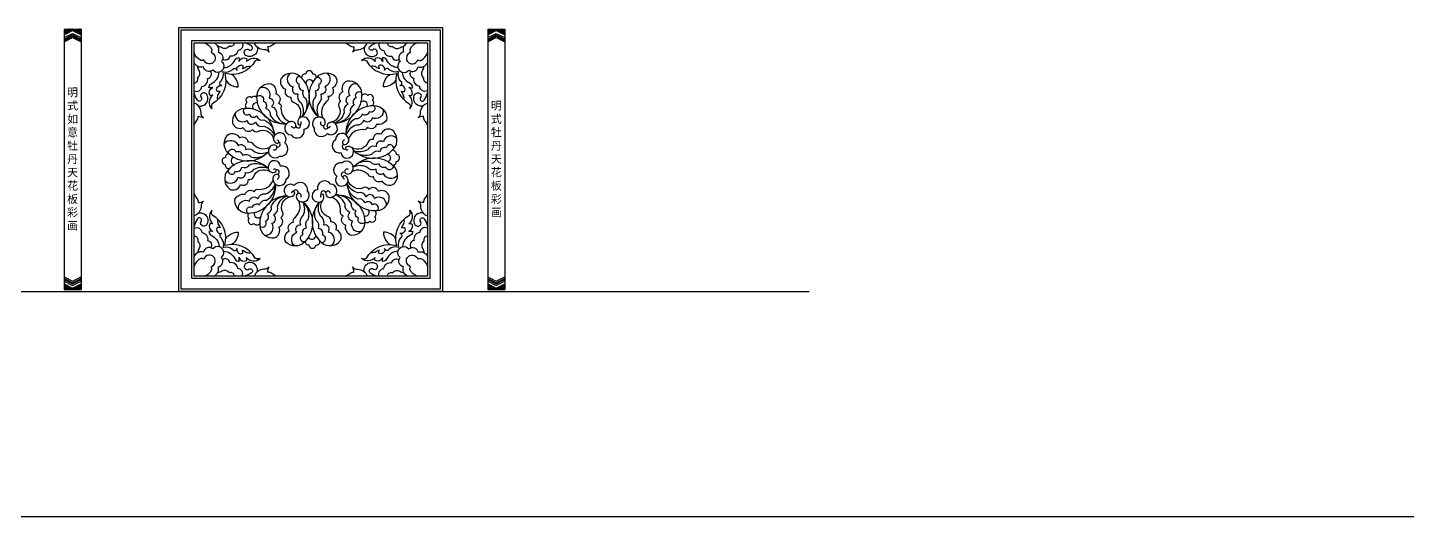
# Model space of a CAD drawing. Extents: x -66030 to 95157, y -13132 to 45879.
# Drawn here: x 401 to 6262, y 1430 to 3505 of the extents above; entities that cross this region are included whole.
import ezdxf

# ---------------------------------------------------------------- set-up
doc = ezdxf.new("R2010")
doc.units = 0
doc.header["$LTSCALE"] = 100
doc.header["$MEASUREMENT"] = 0
for name, color, linetype in [('3', 11, 'CONTINUOUS'), ('7', 105, 'CONTINUOUS'), ('BH', 21, 'CONTINUOUS'), ('TEXT', 105, 'CONTINUOUS')]:
    doc.layers.add(name, color=color, linetype=linetype)
doc.styles.add('HZ', font='simhei.ttf')

# ---------------------------------------------------------------- blocks, each defined once
blk = doc.blocks.new('A$C7474708E')
at = {"layer": '3'}
for p, q in [((0, 1106.4), (0, 0)), ((0, 1106.4), (0, 1082.4)), ((0, 1106.4), (72.5, 1106.4)), ((0, 1082.4), (36.3, 1100.6)), ((0, 1070), (36.3, 1088.1)), ((0, 1063.8), (36.3, 1081.9)), ((0, 1058.6), (36.3, 1076.8)), ((0, 1052.4), (36.3, 1070.6)), ((0, 1070), (0, 1063.8)), ((0, 1058.6), (0, 1052.4)), ((36.3, 1100.6), (72.5, 1082.4)), ((36.3, 1088.1), (72.5, 1070)), ((36.3, 1081.9), (72.5, 1063.8)), ((36.3, 1076.8), (72.5, 1058.6)), ((36.3, 1070.6), (72.5, 1052.4)), ((72.5, 1106.4), (72.5, 0)), ((72.5, 1106.4), (72.5, 1082.4)), ((72.5, 1070), (72.5, 1063.8)), ((72.5, 1058.6), (72.5, 1052.4)), ((0, 54), (36.3, 35.9)), ((0, 47.8), (36.3, 29.6)), ((0, 42.7), (36.3, 24.5)), ((0, 36.4), (36.3, 18.3)), ((0, 24), (36.3, 5.9)), ((0, 0), (72.5, 0)), ((36.3, 35.9), (72.5, 54)), ((36.3, 29.6), (72.5, 47.8)), ((36.3, 24.5), (72.5, 42.7)), ((36.3, 18.3), (72.5, 36.4)), ((36.3, 5.9), (72.5, 24)), ((72.5, 47.8), (72.5, 54)), ((72.5, 36.4), (72.5, 42.7)), ((72.5, 0), (72.5, 24))]:
    blk.add_line(p, q, dxfattribs=at)
at = {"layer": 'BH'}
for p, q in [((15.8, 1090.3), (0, 1106.2)), ((13.9, 1089.4), (0, 1103.3)), ((12.1, 1088.5), (0, 1100.5)), ((10.2, 1087.5), (0, 1097.7)), ((8.3, 1086.6), (0, 1094.9)), ((6.4, 1085.6), (0, 1092)), ((4.5, 1084.7), (0, 1089.2)), ((2.6, 1083.7), (0, 1086.4)), ((0.7, 1082.8), (0, 1083.5)), ((17.7, 1091.3), (2.6, 1106.4)), ((19.6, 1092.2), (5.4, 1106.4)), ((21.5, 1093.2), (8.2, 1106.4)), ((23.4, 1094.1), (11.1, 1106.4)), ((25.3, 1095.1), (13.9, 1106.4)), ((27.1, 1096), (16.7, 1106.4)), ((29, 1096.9), (19.5, 1106.4)), ((30.9, 1097.9), (22.4, 1106.4)), ((32.8, 1098.8), (25.2, 1106.4)), ((34.7, 1099.8), (28, 1106.4)), ((37.2, 1100.1), (30.9, 1106.4)), ((42.9, 1097.2), (33.7, 1106.4)), ((48.5, 1094.4), (36.5, 1106.4)), ((54.2, 1091.6), (39.3, 1106.4)), ((59.8, 1088.8), (42.2, 1106.4)), ((65.5, 1085.9), (45, 1106.4)), ((71.2, 1083.1), (47.8, 1106.4)), ((72.5, 1084.6), (50.7, 1106.4)), ((72.5, 1087.4), (53.5, 1106.4)), ((72.5, 1090.2), (56.3, 1106.4)), ((72.5, 1093.1), (59.1, 1106.4)), ((72.5, 1095.9), (62, 1106.4)), ((72.5, 1098.7), (64.8, 1106.4)), ((72.5, 1101.5), (67.6, 1106.4)), ((72.5, 1104.4), (70.5, 1106.4)), ((21.3, 0), (0, 21.3)), ((18.4, 0), (0, 18.4)), ((15.6, 0), (0, 15.6)), ((12.8, 0), (0, 12.8)), ((9.9, 0), (0, 9.9)), ((7.1, 0), (0, 7.1)), ((4.3, 0), (0, 4.3)), ((1.5, 0), (0, 1.5)), ((24.1, 0), (0.2, 23.9)), ((26.9, 0), (5.8, 21.1)), ((29.7, 0), (11.5, 18.3)), ((32.6, 0), (17.2, 15.4)), ((35.4, 0), (22.8, 12.6)), ((38.2, 0), (28.5, 9.8)), ((41.1, 0), (34.1, 6.9)), ((43.9, 0), (37.4, 6.5)), ((46.7, 0), (39.3, 7.4)), ((49.5, 0), (41.2, 8.3)), ((52.4, 0), (43.1, 9.3)), ((55.2, 0), (45, 10.2)), ((58, 0), (46.9, 11.2)), ((60.9, 0), (48.7, 12.1)), ((63.7, 0), (50.6, 13.1)), ((66.5, 0), (52.5, 14)), ((69.3, 0), (54.4, 14.9)), ((72.2, 0), (56.3, 15.9)), ((72.5, 2.5), (58.2, 16.8)), ((72.5, 5.3), (60.1, 17.8)), ((72.5, 8.2), (61.9, 18.7)), ((72.5, 11), (63.8, 19.7)), ((72.5, 13.8), (65.7, 20.6)), ((72.5, 16.6), (67.6, 21.6)), ((72.5, 19.5), (69.5, 22.5)), ((72.5, 22.3), (71.4, 23.4))]:
    blk.add_line(p, q, dxfattribs=at)

msp = doc.modelspace()

# ---------------------------------------------------------------- linework, layer by layer
at = {"layer": '3'}
msp.add_line((-20246, 2385.2), (3720.9, 2385.2), dxfattribs=at)
at = {"layer": '3', "color": 2}
msp.add_line((-66009.4, 1429.7), (95156.9, 1429.7), dxfattribs=at)
at = {"layer": '3'}
for points in [[(1054, 3495.2), (2154, 3495.2), (2154, 2395.2), (1054, 2395.2)], [(1099, 3450.2), (2109, 3450.2), (2109, 2440.2), (1099, 2440.2)]]:
    msp.add_lwpolyline(points, close=True, dxfattribs=at)
for points in [[(1150.2, 3440.2, -0.224891), (1183, 3412.8, -0.311933), (1180.4, 3400.7, -0.269177), (1197.8, 3378.5, -0.505851), (1170.7, 3351.4, -0.269177), (1148.5, 3368.8, -0.311933), (1136.4, 3366.2, -0.224891), (1109, 3399)], [(1192.4, 3440.2, -0.425532), (1210.3, 3400.8, -0.590205), (1224.3, 3361.7, -1.131429), (1187.5, 3324.9, -0.590205), (1148.4, 3338.9, -0.425532), (1109, 3356.9)], [(1278.7, 3440.2, -0.521956), (1258.4, 3425.9, -0.355509), (1226.1, 3419.8, 0.183039), (1209.3, 3425.1)], [(1312.8, 3440.2, -0.504607), (1294.4, 3407.6, -0.416926), (1259.6, 3383.8, -0.556585), (1229.2, 3370.6, -0.556585)], [(1377.3, 3421.6, -0.164738), (1372.7, 3397.7, -0.358602), (1331.8, 3384.9, -0.517281), (1324.5, 3408.7, -0.508417), (1342.5, 3410, 0.9364), (1351.9, 3426.2, 0.149798), (1320.9, 3440.2)], [(1457.4, 3440.2, 0.086279), (1438.3, 3428.8, -0.148813), (1420.7, 3423.5, 0.115853), (1427.5, 3400.8, 0.288587), (1404.2, 3411, -0.302013), (1364.4, 3440.2, -0.302013)], [(1750.6, 3440.2, -0.086279), (1769.7, 3428.8, 0.148813), (1787.3, 3423.5, -0.115853), (1780.6, 3400.8, -0.288587), (1803.8, 3411, 0.302013), (1843.6, 3440.2, 0.302013)], [(1830.7, 3421.6, 0.164738), (1835.3, 3397.7, 0.358602), (1876.2, 3384.9, 0.517281), (1883.6, 3408.7, 0.508417), (1865.5, 3410, -0.9364), (1856.1, 3426.2, -0.149798), (1887.1, 3440.2)], [(1895.2, 3440.2, 0.504607), (1913.7, 3407.6, 0.416926), (1948.4, 3383.8, 0.556585), (1978.8, 3370.6, 0.556585)], [(1929.4, 3440.2, 0.521956), (1949.6, 3425.9, 0.355509), (1981.9, 3419.8, -0.183039), (1998.8, 3425.1)], [(2015.7, 3440.2, 0.425532), (1997.7, 3400.8, 0.590205), (1983.7, 3361.7, 1.131429), (2020.5, 3324.9, 0.590205), (2059.6, 3338.9, 0.425532), (2099, 3356.9)], [(2057.8, 3440.2, 0.224891), (2025, 3412.8, 0.311933), (2027.6, 3400.7, 0.269177), (2010.2, 3378.5, 0.505851), (2037.3, 3351.4, 0.269177), (2059.5, 3368.8, 0.311933), (2071.6, 3366.2, 0.224891), (2099, 3399)], [(1233.4, 3335.1, 0.289246), (1282.4, 3368.6, -0.233249), (1298.8, 3378.2, -0.144422), (1297.9, 3361.8, -0.413516), (1330.9, 3374.3, -0.173547), (1330.4, 3361.7, -0.426287), (1388.4, 3365.6, 0.27599), (1368.2, 3364.1, -0.339707), (1238.8, 3310.4, -0.339707), (1185.2, 3181.1, 0.27599), (1183.6, 3160.8, -0.426287), (1187.6, 3218.8, -0.173547), (1174.9, 3218.3, -0.413516), (1187.4, 3251.3, -0.144422), (1171, 3250.4, -0.233249), (1180.6, 3266.9, 0.289246), (1214.2, 3315.9)], [(1209.2, 3199.6, -0.153353), (1209.7, 3218.2, 0.092551), (1218.5, 3235.3, -0.062468), (1206.1, 3233.4, -0.682058), (1226.3, 3258.8, -0.726536), (1221.6, 3276.8, 0.278439), (1230.9, 3318.3, 0.278439), (1272.4, 3327.6, -0.726536), (1290.4, 3322.9, -0.682058), (1315.8, 3343.1, -0.062468), (1314, 3330.7, 0.092551), (1331, 3339.5, -0.153353), (1349.7, 3340)], [(1974.7, 3335.1, -0.289246), (1925.7, 3368.6, 0.233249), (1909.2, 3378.2, 0.144422), (1910.1, 3361.8, 0.413516), (1877.1, 3374.3, 0.173547), (1877.6, 3361.7, 0.426287), (1819.6, 3365.6, -0.27599), (1839.9, 3364.1, 0.339707), (1969.2, 3310.4, 0.339707), (2022.9, 3181.1, -0.27599), (2024.4, 3160.8, 0.426287), (2020.5, 3218.8, 0.173547), (2033.1, 3218.3, 0.413516), (2020.6, 3251.3, 0.144422), (2037, 3250.4, 0.233249), (2027.4, 3266.9, -0.289246), (1993.9, 3315.9)], [(1998.8, 3199.6, 0.153353), (1998.3, 3218.2, -0.092551), (1989.5, 3235.3, 0.062468), (2001.9, 3233.4, 0.682058), (1981.7, 3258.8, 0.726536), (1986.4, 3276.8, -0.278439), (1977.1, 3318.3, -0.278439), (1935.6, 3327.6, 0.726536), (1917.6, 3322.9, 0.682058), (1892.2, 3343.1, 0.062468), (1894.1, 3330.7, -0.092551), (1877, 3339.5, 0.153353), (1858.4, 3340)], [(1109, 3270.6, 0.521956), (1123.3, 3290.8, 0.355509), (1129.4, 3323.1, -0.183039), (1124.1, 3340)], [(1109, 3236.4, 0.504607), (1141.6, 3254.9, 0.416926), (1165.4, 3289.6, 0.556585), (1178.6, 3320, 0.556585)], [(1242.7, 3282.1, 0.270071), (1295.2, 3254, 0.270071), (1267.2, 3306.5, 0.270071)], [(1567.9, 3128.3, 0.420789), (1557.9, 3297.9, 0.435738), (1478.2, 3289.4, 0.470684), (1497.2, 3244.1, 0.592836), (1519.5, 3210.3, 0.400634), (1528.9, 3189.2, -0.488667), (1553.5, 3118.8, -0.327647)], [(1514.6, 3310.8, 0.609482), (1529.3, 3253.5, 0.683771), (1549.3, 3223.7, 0.345051), (1562.9, 3185.9, -0.221475), (1567.9, 3128.3, -0.221475)], [(1557.9, 3297.9, 0.937488), (1555, 3265.8, 0.52621), (1571.7, 3238.7, 0.375563), (1581.8, 3204.9, -0.297207), (1567.9, 3128.3, -0.297207)], [(1628.3, 3293.7, 0.444776), (1612.4, 3308.1, 0.926395), (1582.7, 3308.9, 0.477278), (1565.1, 3291.1)], [(1636.8, 3125.6, -0.432746), (1630, 3295.4, -0.410479), (1709.3, 3297.1, -0.424468), (1695.8, 3247.9, -0.592836), (1676.9, 3212, -0.400634), (1669.6, 3190.1, 0.327647), (1655, 3120.7, 0.327647)], [(1630, 3295.4, -0.937488), (1636.1, 3263.7, -0.52621), (1622.1, 3235.1, -0.375563), (1615.4, 3200.5, 0.297207), (1636.8, 3125.6, 0.297207)], [(1671.8, 3312.5, -0.609482), (1662.9, 3254, -0.683771), (1645.9, 3222.3, -0.345051), (1636.1, 3183.4, 0.221475), (1636.8, 3125.6, 0.221475)], [(1965.3, 3282.1, -0.270071), (1912.8, 3254, -0.270071), (1940.9, 3306.5, -0.270071)], [(2099, 3236.4, -0.504607), (2066.4, 3254.9, -0.416926), (2042.6, 3289.6, -0.556585), (2029.4, 3320, -0.556585)], [(2099, 3270.6, -0.521956), (2084.7, 3290.8, -0.355509), (2078.6, 3323.1, 0.183039), (2083.9, 3340)], [(1127.6, 3171.9, 0.164738), (1151.5, 3176.5, 0.358602), (1164.4, 3217.4, 0.517281), (1140.5, 3224.8, 0.508417), (1139.3, 3206.7, -0.9364), (1123, 3197.3, -0.149798), (1109, 3228.3)], [(1499.6, 3095.9, -0.432746), (1374.8, 3211.2, -0.410479), (1429.6, 3268.5, -0.424468), (1454.9, 3224.1, -0.592836), (1466.9, 3185.4, -0.400634), (1477.2, 3164.7, 0.327647), (1516, 3105.4, 0.327647)], [(1392.2, 3252.8, -0.609482), (1427.3, 3205.2, -0.683771), (1437.6, 3170.8, -0.345051), (1458.3, 3136.4, 0.221475), (1499.6, 3095.9, 0.221475)], [(1707.9, 3100.1, 0.420789), (1820.8, 3227.2, 0.435738), (1758.5, 3277.5, 0.470684), (1739.8, 3232.1, 0.592836), (1731.7, 3192.4, 0.400634), (1723.4, 3170.9, -0.488667), (1691.1, 3103.7, -0.327647)], [(1799.4, 3266.9, 0.609482), (1769.1, 3216, 0.683771), (1762.2, 3180.8, 0.345051), (1745.1, 3144.5, -0.221475), (1707.9, 3100.1, -0.221475)], [(1820.8, 3227.2, 0.937488), (1796, 3206.6, 0.52621), (1788.7, 3175.6, 0.375563), (1771.9, 3144.5, -0.297207), (1707.9, 3100.1, -0.297207)], [(2080.4, 3171.9, -0.164738), (2056.5, 3176.5, -0.358602), (2043.7, 3217.4, -0.517281), (2067.5, 3224.8, -0.508417), (2068.8, 3206.7, 0.9364), (2085, 3197.3, 0.149798), (2099, 3228.3)], [(1109, 3091.8, -0.086279), (1120.4, 3110.9, 0.148813), (1125.8, 3128.5, -0.115853), (1148.4, 3121.8, -0.288587), (1138.3, 3145, 0.302013), (1109, 3184.8, 0.302013)], [(1374.8, 3208.8, 0.444776), (1353.3, 3207.7, 0.926395), (1331.8, 3187.3, 0.477278), (1331.9, 3162.3)], [(1374.8, 3211.2, -0.937488), (1401.5, 3193.1, -0.52621), (1411.8, 3163, -0.375563), (1431.6, 3133.8, 0.297207), (1499.6, 3095.9, 0.297207)], [(1754.7, 3049.6, -0.432746), (1870, 3174.5, -0.410479), (1927.3, 3119.6, -0.424468), (1882.9, 3094.4, -0.592836), (1844.2, 3082.3, -0.400634), (1823.5, 3072, 0.327647), (1764.2, 3033.2, 0.327647)], [(1870, 3174.5, -0.937488), (1851.9, 3147.8, -0.52621), (1821.8, 3137.4, -0.375563), (1792.6, 3117.6, 0.297207), (1754.7, 3049.6, 0.297207)], [(1867.6, 3174.4, 0.444776), (1866.5, 3195.9, 0.926395), (1846.1, 3217.4, 0.477278), (1821.1, 3217.3)], [(2099, 3091.8, 0.086279), (2087.6, 3110.9, -0.148813), (2082.3, 3128.5, 0.115853), (2059.6, 3121.8, 0.288587), (2069.7, 3145, -0.302013), (2099, 3184.8, -0.302013)], [(1449.1, 3049.1, 0.420789), (1322, 3162, 0.435738), (1271.7, 3099.7, 0.470684), (1317.1, 3081, 0.592836), (1356.8, 3072.9, 0.400634), (1378.4, 3064.6, -0.488667), (1445.5, 3032.3, -0.327647)], [(1282.3, 3140.6, 0.609482), (1333.2, 3110.3, 0.683771), (1368.5, 3103.4, 0.345051), (1404.7, 3086.3, -0.221475), (1449.1, 3049.1, -0.221475)], [(1322, 3162, 0.937488), (1342.6, 3137.2, 0.52621), (1373.6, 3129.9, 0.375563), (1404.7, 3113.1, -0.297207), (1449.1, 3049.1, -0.297207)], [(1521.2, 3088.4, 0.87001), (1541, 3088.2, 0.510285), (1516, 3105.4, 0.899465), (1520.3, 3049.5, 0.815706), (1575.4, 3073.5, 0.854603), (1578, 3125.2, 0.637457), (1549.6, 3097.6, 1.236725), (1561.6, 3104.5)], [(1646.7, 3105, 0.87001), (1660.5, 3090.9, 0.510285), (1655, 3120.7, 0.899465), (1618.5, 3078.1, 0.815706), (1674.5, 3056.2, 0.854603), (1712.9, 3090.8, 0.637457), (1673.3, 3091.5, 1.236725), (1686.7, 3087.8)], [(1911.6, 3157, -0.609482), (1864, 3121.9, -0.683771), (1829.6, 3111.6, -0.345051), (1795.2, 3090.9, 0.221475), (1754.7, 3049.6, 0.221475)], [(1423.6, 2978, -0.432746), (1253.8, 2971.2, -0.410479), (1252.1, 3050.5, -0.424468), (1301.3, 3037, -0.592836), (1337.2, 3018.1, -0.400634), (1359.1, 3010.8, 0.327647), (1428.5, 2996.2, 0.327647)], [(1444.2, 2987.9, 0.87001), (1458.3, 3001.7, 0.510285), (1428.5, 2996.2, 0.899465), (1471.1, 2959.7, 0.815706), (1493, 3015.7, 0.854603), (1458.4, 3054.1, 0.637457), (1457.7, 3014.5, 1.236725), (1461.4, 3027.9)], [(1747.2, 3028, 0.87001), (1747, 3008.2, 0.510285), (1764.2, 3033.2, 0.899465), (1708.3, 3028.9, 0.815706), (1732.3, 2973.8, 0.854603), (1784, 2971.2, 0.637457), (1756.4, 2999.6, 1.236725), (1763.3, 2987.6)], [(1787.1, 2981.3, 0.420789), (1956.7, 2991.3, 0.435738), (1948.2, 3071, 0.470684), (1902.9, 3052.1, 0.592836), (1869.1, 3029.8, 0.400634), (1848, 3020.3, -0.488667), (1777.6, 2995.7, -0.327647)], [(1236.7, 3013, -0.609482), (1295.2, 3004.1, -0.683771), (1326.9, 2987.1, -0.345051), (1365.8, 2977.3, 0.221475), (1423.6, 2978, 0.221475)], [(1253.8, 2971.2, -0.937488), (1285.5, 2977.3, -0.52621), (1314.1, 2963.3, -0.375563), (1348.8, 2956.6, 0.297207), (1423.6, 2978, 0.297207)], [(1969.6, 3034.6, 0.609482), (1912.3, 3019.9, 0.683771), (1882.5, 2999.9, 0.345051), (1844.7, 2986.4, -0.221475), (1787.1, 2981.3, -0.221475)], [(1956.7, 2991.3, 0.937488), (1924.6, 2994.3, 0.52621), (1897.5, 2977.5, 0.375563), (1863.7, 2967.4, -0.297207), (1787.1, 2981.3, -0.297207)], [(1255.6, 2969.5, 0.444776), (1241.1, 2953.6, 0.926395), (1240.3, 2923.9, 0.477278), (1258.1, 2906.3)], [(1421, 2909.1, 0.420789), (1251.3, 2899.1, 0.435738), (1259.8, 2819.4, 0.470684), (1305.1, 2838.4, 0.592836), (1338.9, 2860.7, 0.400634), (1360, 2870.1, -0.488667), (1430.4, 2894.7, -0.327647)], [(1460.8, 2862.4, 0.87001), (1461, 2882.2, 0.510285), (1443.8, 2857.2, 0.899465), (1499.8, 2861.5, 0.815706), (1475.7, 2916.6, 0.854603), (1424, 2919.2, 0.637457), (1451.6, 2890.8, 1.236725), (1444.7, 2902.8)], [(1763.8, 2902.5, 0.87001), (1749.7, 2888.7, 0.510285), (1779.5, 2894.2, 0.899465), (1736.9, 2930.7, 0.815706), (1715, 2874.7, 0.854603), (1749.6, 2836.3, 0.637457), (1750.3, 2875.9, 1.236725), (1746.6, 2862.5)], [(1784.4, 2912.4, -0.432746), (1954.2, 2919.2, -0.410479), (1955.9, 2840, -0.424468), (1906.7, 2853.5, -0.592836), (1870.8, 2872.3, -0.400634), (1848.9, 2879.6, 0.327647), (1779.5, 2894.2, 0.327647)], [(1954.2, 2919.2, -0.937488), (1922.5, 2913.1, -0.52621), (1893.9, 2927.1, -0.375563), (1859.3, 2933.8, 0.297207), (1784.4, 2912.4, 0.297207)], [(1952.5, 2920.9, 0.444776), (1966.9, 2936.8, 0.926395), (1967.7, 2966.5, 0.477278), (1949.9, 2984.1)], [(1238.4, 2855.8, 0.609482), (1295.8, 2870.5, 0.683771), (1325.6, 2890.5, 0.345051), (1363.4, 2904.1, -0.221475), (1421, 2909.1, -0.221475)], [(1251.3, 2899.1, 0.937488), (1283.4, 2896.2, 0.52621), (1310.5, 2912.9, 0.375563), (1344.3, 2923, -0.297207), (1421, 2909.1, -0.297207)], [(1971.3, 2877.5, -0.609482), (1912.8, 2886.3, -0.683771), (1881.1, 2903.4, -0.345051), (1842.2, 2913.1, 0.221475), (1784.4, 2912.4, 0.221475)], [(1453.3, 2840.8, -0.432746), (1338, 2716, -0.410479), (1280.8, 2770.8, -0.424468), (1325.1, 2796.1, -0.592836), (1363.8, 2808.1, -0.400634), (1384.5, 2818.4, 0.327647), (1443.8, 2857.2, 0.327647)], [(1296.4, 2733.4, -0.609482), (1344, 2768.5, -0.683771), (1378.4, 2778.8, -0.345051), (1412.9, 2799.5, 0.221475), (1453.3, 2840.8, 0.221475)], [(1338, 2716, -0.937488), (1356.1, 2742.7, -0.52621), (1386.2, 2753, -0.375563), (1415.4, 2772.8, 0.297207), (1453.3, 2840.8, 0.297207)], [(1561.3, 2785.4, 0.87001), (1547.5, 2799.5, 0.510285), (1553, 2769.7, 0.899465), (1589.5, 2812.3, 0.815706), (1533.5, 2834.2, 0.854603), (1495.1, 2799.6, 0.637457), (1534.7, 2798.9, 1.236725), (1521.3, 2802.6)], [(1686.8, 2802, 0.87001), (1667, 2802.2, 0.510285), (1692, 2785, 0.899465), (1687.7, 2841, 0.815706), (1632.6, 2816.9, 0.854603), (1630, 2765.2, 0.637457), (1658.4, 2792.8, 1.236725), (1646.4, 2785.9)], [(1758.9, 2841.3, 0.420789), (1886, 2728.4, 0.435738), (1936.3, 2790.7, 0.470684), (1890.9, 2809.4, 0.592836), (1851.2, 2817.6, 0.400634), (1829.6, 2825.8, -0.488667), (1762.5, 2858.1, -0.327647)], [(1925.7, 2749.9, 0.609482), (1874.8, 2780.1, 0.683771), (1839.6, 2787, 0.345051), (1803.3, 2804.1, -0.221475), (1758.9, 2841.3, -0.221475)], [(1886, 2728.4, 0.937488), (1865.4, 2753.2, 0.52621), (1834.4, 2760.5, 0.375563), (1803.3, 2777.3, -0.297207), (1758.9, 2841.3, -0.297207)], [(1109, 2798.6, 0.086279), (1120.4, 2779.5, -0.148813), (1125.8, 2761.9, 0.115853), (1148.4, 2768.7, 0.288587), (1138.3, 2745.4, -0.302013), (1109, 2705.6, -0.302013)], [(1500.1, 2790.3, 0.420789), (1387.2, 2663.2, 0.435738), (1449.5, 2612.9, 0.470684), (1468.2, 2658.3, 0.592836), (1476.4, 2698, 0.400634), (1484.6, 2719.6, -0.488667), (1516.9, 2786.7, -0.327647)], [(1387.2, 2663.2, 0.937488), (1412, 2683.8, 0.52621), (1419.3, 2714.8, 0.375563), (1436.1, 2745.9, -0.297207), (1500.1, 2790.3, -0.297207)], [(1408.7, 2623.5, 0.609482), (1438.9, 2674.4, 0.683771), (1445.8, 2709.7, 0.345051), (1462.9, 2745.9, -0.221475), (1500.1, 2790.3, -0.221475)], [(1571.2, 2764.8, -0.432746), (1578, 2595, -0.410479), (1498.8, 2593.3, -0.424468), (1512.3, 2642.5, -0.592836), (1531.1, 2678.4, -0.400634), (1538.4, 2700.3, 0.327647), (1553, 2769.7, 0.327647)], [(1536.3, 2577.9, -0.609482), (1545.1, 2636.4, -0.683771), (1562.2, 2668.1, -0.345051), (1571.9, 2707, 0.221475), (1571.2, 2764.8, 0.221475)], [(1578, 2595, -0.937488), (1571.9, 2626.7, -0.52621), (1585.9, 2655.3, -0.375563), (1592.6, 2690, 0.297207), (1571.2, 2764.8, 0.297207)], [(1640.1, 2762.2, 0.420789), (1650.1, 2592.5, 0.435738), (1729.8, 2601, 0.470684), (1710.9, 2646.3, 0.592836), (1688.6, 2680.1, 0.400634), (1679.1, 2701.2, -0.488667), (1654.5, 2771.6, -0.327647)], [(1650.1, 2592.5, 0.937488), (1653.1, 2624.6, 0.52621), (1636.3, 2651.7, 0.375563), (1626.2, 2685.5, -0.297207), (1640.1, 2762.2, -0.297207)], [(1693.4, 2579.6, 0.609482), (1678.7, 2637, 0.683771), (1658.7, 2666.8, 0.345051), (1645.2, 2704.6, -0.221475), (1640.1, 2762.2, -0.221475)], [(1708.4, 2794.5, -0.432746), (1833.3, 2679.2, -0.410479), (1778.4, 2622, -0.424468), (1753.2, 2666.3, -0.592836), (1741.1, 2705, -0.400634), (1730.8, 2725.7, 0.327647), (1692, 2785, 0.327647)], [(1833.3, 2679.2, -0.937488), (1806.6, 2697.3, -0.52621), (1796.2, 2727.4, -0.375563), (1776.4, 2756.6, 0.297207), (1708.4, 2794.5, 0.297207)], [(1815.8, 2637.6, -0.609482), (1780.7, 2685.2, -0.683771), (1770.4, 2719.6, -0.345051), (1749.7, 2754.1, 0.221475), (1708.4, 2794.5, 0.221475)], [(2099, 2798.6, -0.086279), (2087.6, 2779.5, 0.148813), (2082.3, 2761.9, -0.115853), (2059.6, 2768.7, -0.288587), (2069.7, 2745.4, 0.302013), (2099, 2705.6, 0.302013)], [(1127.6, 2718.5, -0.164738), (1151.5, 2713.9, -0.358602), (1164.4, 2673, -0.517281), (1140.5, 2665.7, -0.508417), (1139.3, 2683.7, 0.9364), (1123, 2693.1, 0.149798), (1109, 2662.1)], [(1233.4, 2555.4, -0.289246), (1282.4, 2521.8, 0.233249), (1298.8, 2512.2, 0.144422), (1297.9, 2528.6, 0.413516), (1330.9, 2516.1, 0.173547), (1330.4, 2528.8, 0.426287), (1388.4, 2524.8, -0.27599), (1368.2, 2526.4, 0.339707), (1238.8, 2580, 0.339707), (1185.2, 2709.4, -0.27599), (1183.6, 2729.6, 0.426287), (1187.6, 2671.6, 0.173547), (1174.9, 2672.1, 0.413516), (1187.4, 2639.1, 0.144422), (1171, 2640, 0.233249), (1180.6, 2623.6, -0.289246), (1214.2, 2574.6)], [(1340.4, 2716, 0.444776), (1341.5, 2694.5, 0.926395), (1361.9, 2673, 0.477278), (1386.9, 2673.1)], [(1974.7, 2555.4, 0.289246), (1925.7, 2521.8, -0.233249), (1909.2, 2512.2, -0.144422), (1910.1, 2528.6, -0.413516), (1877.1, 2516.1, -0.173547), (1877.6, 2528.8, -0.426287), (1819.6, 2524.8, 0.27599), (1839.9, 2526.4, -0.339707), (1969.2, 2580, -0.339707), (2022.9, 2709.4, 0.27599), (2024.4, 2729.6, -0.426287), (2020.5, 2671.6, -0.173547), (2033.1, 2672.1, -0.413516), (2020.6, 2639.1, -0.144422), (2037, 2640, -0.233249), (2027.4, 2623.6, 0.289246), (1993.9, 2574.6)], [(1833.2, 2681.6, 0.444776), (1854.7, 2682.7, 0.926395), (1876.2, 2703.1, 0.477278), (1876.1, 2728.1)], [(2080.4, 2718.5, 0.164738), (2056.5, 2713.9, 0.358602), (2043.7, 2673, 0.517281), (2067.5, 2665.7, 0.508417), (2068.8, 2683.7, -0.9364), (2085, 2693.1, -0.149798), (2099, 2662.1)], [(1109, 2654, -0.504607), (1141.6, 2635.6, -0.416926), (1165.4, 2600.8, -0.556585), (1178.6, 2570.4, -0.556585)], [(1209.2, 2690.9, 0.153353), (1209.7, 2672.2, -0.092551), (1218.5, 2655.2, 0.062468), (1206.1, 2657, 0.682058), (1226.3, 2631.6, 0.726536), (1221.6, 2613.6, -0.278439), (1230.9, 2572.1, -0.278439), (1272.4, 2562.8, 0.726536), (1290.4, 2567.5, 0.682058), (1315.8, 2547.3, 0.062468), (1314, 2559.7, -0.092551), (1331, 2550.9, 0.153353), (1349.7, 2550.4)], [(1998.8, 2690.9, -0.153353), (1998.3, 2672.2, 0.092551), (1989.5, 2655.2, -0.062468), (2001.9, 2657, -0.682058), (1981.7, 2631.6, -0.726536), (1986.4, 2613.6, 0.278439), (1977.1, 2572.1, 0.278439), (1935.6, 2562.8, -0.726536), (1917.6, 2567.5, -0.682058), (1892.2, 2547.3, -0.062468), (1894.1, 2559.7, 0.092551), (1877, 2550.9, -0.153353), (1858.4, 2550.4)], [(2099, 2654, 0.504607), (2066.4, 2635.6, 0.416926), (2042.6, 2600.8, 0.556585), (2029.4, 2570.4, 0.556585)], [(1109, 2619.9, -0.521956), (1123.3, 2599.6, -0.355509), (1129.4, 2567.3, 0.183039), (1124.1, 2550.5)], [(1242.7, 2608.4, -0.270071), (1295.2, 2636.4, -0.270071), (1267.2, 2583.9, -0.270071)], [(1579.7, 2596.8, 0.444776), (1595.6, 2582.3, 0.926395), (1625.3, 2581.5, 0.477278), (1642.9, 2599.3)], [(1965.3, 2608.4, 0.270071), (1912.8, 2636.4, 0.270071), (1940.9, 2583.9, 0.270071)], [(2099, 2619.9, 0.521956), (2084.7, 2599.6, 0.355509), (2078.6, 2567.3, -0.183039), (2083.9, 2550.5)], [(1192.4, 2450.2, 0.425532), (1210.3, 2489.6, 0.590205), (1224.3, 2528.7, 1.131429), (1187.5, 2565.5, 0.590205), (1148.4, 2551.5, 0.425532), (1109, 2533.6)], [(1150.2, 2450.2, 0.224891), (1183, 2477.6, 0.311933), (1180.4, 2489.7, 0.269177), (1197.8, 2511.9, 0.505851), (1170.7, 2539, 0.269177), (1148.5, 2521.6, 0.311933), (1136.4, 2524.2, 0.224891), (1109, 2491.4)], [(1312.8, 2450.2, 0.504607), (1294.4, 2482.8, 0.416926), (1259.6, 2506.6, 0.556585), (1229.2, 2519.8, 0.556585)], [(1895.2, 2450.2, -0.504607), (1913.7, 2482.8, -0.416926), (1948.4, 2506.6, -0.556585), (1978.8, 2519.8, -0.556585)], [(2015.7, 2450.2, -0.425532), (1997.7, 2489.6, -0.590205), (1983.7, 2528.7, -1.131429), (2020.5, 2565.5, -0.590205), (2059.6, 2551.5, -0.425532), (2099, 2533.6)], [(2057.8, 2450.2, -0.224891), (2025, 2477.6, -0.311933), (2027.6, 2489.7, -0.269177), (2010.2, 2511.9, -0.505851), (2037.3, 2539, -0.269177), (2059.5, 2521.6, -0.311933), (2071.6, 2524.2, -0.224891), (2099, 2491.4)], [(1278.7, 2450.2, 0.521956), (1258.4, 2464.5, 0.355509), (1226.1, 2470.6, -0.183039), (1209.3, 2465.3)], [(1377.3, 2468.8, 0.164738), (1372.7, 2492.7, 0.358602), (1331.8, 2505.6, 0.517281), (1324.5, 2481.7, 0.508417), (1342.5, 2480.5, -0.9364), (1351.9, 2464.2, -0.149798), (1320.9, 2450.2)], [(1457.4, 2450.2, -0.086279), (1438.3, 2461.6, 0.148813), (1420.7, 2467, -0.115853), (1427.5, 2489.6, -0.288587), (1404.2, 2479.5, 0.302013), (1364.4, 2450.2, 0.302013)], [(1750.6, 2450.2, 0.086279), (1769.7, 2461.6, -0.148813), (1787.3, 2467, 0.115853), (1780.6, 2489.6, 0.288587), (1803.8, 2479.5, -0.302013), (1843.6, 2450.2, -0.302013)], [(1830.7, 2468.8, -0.164738), (1835.3, 2492.7, -0.358602), (1876.2, 2505.6, -0.517281), (1883.6, 2481.7, -0.508417), (1865.5, 2480.5, 0.9364), (1856.1, 2464.2, 0.149798), (1887.1, 2450.2)], [(1929.4, 2450.2, -0.521956), (1949.6, 2464.5, -0.355509), (1981.9, 2470.6, 0.183039), (1998.8, 2465.3)]]:
    msp.add_lwpolyline(points, format="xyb", dxfattribs=at)
for centre, radius, start, end in [((1598.6, 3268.1), 15.9, 21.86151, 180.63363), ((1371.9, 3169.7), 15.9, 66.86151, 225.63363), ((1828.5, 3177.3), 15.9, 336.86151, 135.63363), ((1550.2, 3089.4), 10.6, 199.20238, 23.30086), ((1667.9, 3085.3), 10.6, 154.20238, 338.30086), ((1464, 3009.1), 10.6, 244.20238, 68.30086), ((1748.2, 2999), 10.6, 109.20238, 293.30086), ((1281.1, 2939.8), 15.9, 111.86151, 270.63363), ((1926.9, 2950.6), 15.9, 291.86151, 90.63363), ((1459.8, 2891.4), 10.6, 289.20238, 113.30086), ((1744.1, 2881.3), 10.6, 64.20238, 248.30086), ((1540.1, 2805.2), 10.6, 334.20238, 158.30086), ((1657.8, 2801), 10.6, 19.20238, 203.30086), ((1379.5, 2713.1), 15.9, 156.86151, 315.63363), ((1836.1, 2720.7), 15.9, 246.86151, 45.63363), ((1609.4, 2622.3), 15.9, 201.86151, 0.63363)]:
    msp.add_arc(centre, radius, start, end, dxfattribs=at)
at = {"layer": '7'}
for points in [[(1044, 3505.2), (2164, 3505.2), (2164, 2385.2), (1044, 2385.2)], [(1109, 3440.2), (2099, 3440.2), (2099, 2450.2), (1109, 2450.2)]]:
    msp.add_lwpolyline(points, close=True, dxfattribs=at)

# ---------------------------------------------------------------- block references
at = {"layer": '3'}
for p in [(555.9, 2392.5), (2355.6, 2392.5)]:
    msp.add_blockref('A$C7474708E', p, dxfattribs=at)

# ---------------------------------------------------------------- texts
at = {"layer": 'TEXT', "char_height": 34, "attachment_point": 4, "style": 'HZ'}
for s, insert in [('明\\P式\\P如\\P意\\P牡\\P丹\\P天\\P花\\P板\\P彩\\P画', (569.1, 2945.1)), ('明\\P式\\P牡\\P丹\\P天\\P花\\P板\\P彩\\P画', (2368.8, 2945.1))]:
    msp.add_mtext(s, dxfattribs=dict(at, insert=insert))

doc.saveas('drawing.dxf')
